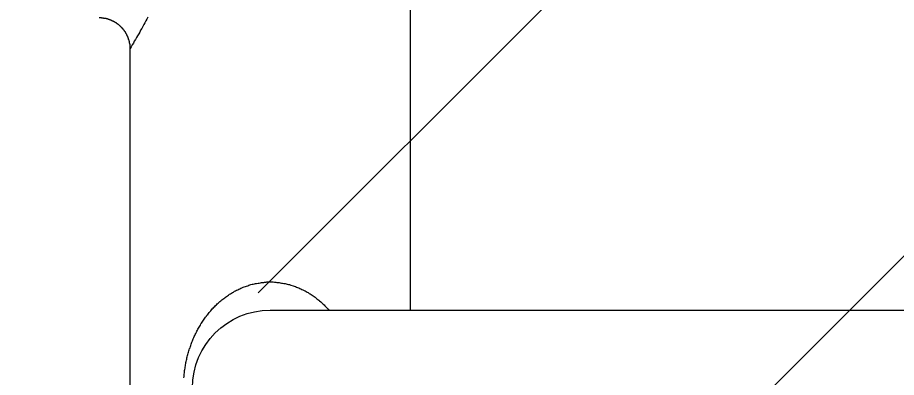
# Model space of a CAD drawing. Header units: millimetres. Extents: x -343543 to 400519, y -115663 to 104219.
# Drawn here: x -258534 to -258404.4, y 9461.8 to 9514.9 of the extents above; entities that cross this region are included whole.
import ezdxf

# ---------------------------------------------------------------- set-up
doc = ezdxf.new("R2010")
doc.units = ezdxf.units.MM
doc.layers.get('0').update_dxf_attribs({"color": 231, "lineweight": 0})
doc.layers.get('DefPoints').update_dxf_attribs({"color": 191})
for name, color, linetype, lineweight in [('A-PATT', 252, 'Continuous', 9), ('A-SYMBOLS', 10, 'Continuous', 13), ('SME-E-LTG-DIM', 55, 'Continuous', 18), ('XREF MAT BANG TUONG XAY$0$01.Xref _MB T1$0$A-FURN', 8, 'Continuous', 5), ('XREF MAT BANG TUONG XAY$0$01.Xref _MB T1$0$A-TEXT', 8, 'Continuous', 25)]:
    doc.layers.add(name, color=color, linetype=linetype, lineweight=lineweight)
doc.styles.add('SM-DIMTEXT', font='SME.shx', dxfattribs={"width": 0.7})
doc.dimstyles.new('SDIM-100', dxfattribs={"dimscale": 100, "dimtxt": 2, "dimasz": 0.6, "dimexe": 0.6, "dimexo": 0.2, "dimgap": 0.5, "dimtad": 1, "dimdec": 0, "dimzin": 12, "dimtxsty": 'SM-DIMTEXT', "dimblk": 'ARCHTICK', "dimblk1": 'ARCHTICK', "dimblk2": 'ARCHTICK', "dimcen": 0.12, "dimdle": 0.6, "dimclrd": 7, "dimclre": 8, "dimadec": 0, "dimazin": 3, "dimtfac": 2, "dimtix": 1, "dimtmove": 1, "dimatfit": 3, "dimfxl": 1, "dimtzin": 0, "dimarcsym": 1})

# ---------------------------------------------------------------- blocks, each defined once
blk = doc.blocks.new('*U200')
at = {"color": 8}
blk.add_line((-49.74, -55.69), (49.74, -55.69), dxfattribs=at)
for points in [[(-53.79, -51.24), (-53.79, -51.51), (-53.76, -51.57), (-53.76, -51.86), (-53.74, -51.87), (-53.74, -52.01), (-53.71, -52.05), (-53.71, -52.18), (-53.68, -52.22), (-53.68, -52.3), (-53.66, -52.33), (-53.66, -52.41), (-53.62, -52.44), (-53.62, -52.5), (-53.59, -52.52), (-53.59, -52.58), (-53.57, -52.61), (-53.57, -52.66), (-53.54, -52.69), (-53.54, -52.75), (-53.51, -52.77), (-53.51, -52.8), (-53.48, -52.83), (-53.48, -52.87), (-53.46, -52.88), (-53.46, -52.94), (-53.43, -52.96), (-53.43, -52.99), (-53.4, -53.03), (-53.4, -53.06), (-53.37, -53.08), (-53.37, -53.11), (-53.35, -53.13), (-53.35, -53.16), (-53.31, -53.2), (-53.31, -53.25), (-53.29, -53.25), (-53.29, -53.28), (-53.26, -53.31), (-53.26, -53.34), (-53.23, -53.36), (-53.23, -53.39), (-53.21, -53.42), (-53.17, -53.45), (-53.17, -53.47), (-53.15, -53.5), (-53.15, -53.53), (-53.12, -53.56), (-53.09, -53.59), (-53.09, -53.61), (-53.07, -53.64), (-53.07, -53.67), (-53.04, -53.7), (-53.01, -53.72), (-52.98, -53.75), (-52.98, -53.78), (-52.95, -53.81), (-52.92, -53.84), (-52.92, -53.86), (-52.9, -53.89), (-52.87, -53.92), (-52.84, -53.95), (-52.84, -53.97), (-52.81, -54.01), (-52.79, -54.01), (-52.79, -54.04), (-52.76, -54.06), (-52.76, -54.09), (-52.73, -54.09), (-52.7, -54.11), (-52.7, -54.14), (-52.67, -54.18), (-52.64, -54.18), (-52.64, -54.21), (-52.62, -54.23), (-52.59, -54.23), (-52.59, -54.25), (-52.56, -54.29), (-52.53, -54.32), (-52.51, -54.33), (-52.48, -54.37), (-52.45, -54.4), (-52.42, -54.43), (-52.39, -54.46), (-52.37, -54.48), (-52.34, -54.48), (-52.34, -54.51), (-52.31, -54.53), (-52.28, -54.53), (-52.25, -54.57), (-52.25, -54.59), (-52.23, -54.59), (-52.2, -54.62), (-52.17, -54.65), (-52.14, -54.68), (-52.12, -54.68), (-52.09, -54.71), (-52.09, -54.73), (-52.06, -54.73), (-52.03, -54.76), (-52, -54.76), (-52, -54.79), (-51.98, -54.82), (-51.94, -54.82), (-51.92, -54.84), (-51.9, -54.84), (-51.9, -54.87), (-51.86, -54.87), (-51.83, -54.9), (-51.81, -54.93), (-51.78, -54.93), (-51.78, -54.95), (-51.75, -54.95), (-51.72, -54.99), (-51.7, -54.99), (-51.67, -55.02), (-51.64, -55.02), (-51.64, -55.04), (-51.61, -55.04), (-51.58, -55.07), (-51.55, -55.07), (-51.53, -55.09), (-51.5, -55.09), (-51.5, -55.12), (-51.47, -55.12), (-51.44, -55.16), (-51.41, -55.16), (-51.39, -55.18), (-51.33, -55.18), (-51.33, -55.21), (-51.3, -55.21), (-51.27, -55.23), (-51.25, -55.23), (-51.22, -55.26), (-51.16, -55.26), (-51.14, -55.3), (-51.11, -55.3), (-51.11, -55.32), (-51.05, -55.32), (-51.03, -55.34), (-50.97, -55.34), (-50.94, -55.38), (-50.91, -55.38), (-50.88, -55.41), (-50.83, -55.41), (-50.83, -55.42), (-50.74, -55.42), (-50.72, -55.46), (-50.66, -55.46), (-50.63, -55.49), (-50.58, -55.49), (-50.55, -55.51), (-50.46, -55.51), (-50.46, -55.55), (-50.38, -55.55), (-50.36, -55.57), (-50.27, -55.57), (-50.24, -55.6), (-50.13, -55.6), (-50.1, -55.63), (-49.96, -55.63), (-49.93, -55.66), (-49.76, -55.66), (-49.74, -55.69)], [(-53.85, -58.28), (-53.59, -58.15), (-53.31, -58.01), (-53.04, -57.87), (-52.79, -57.73), (-52.51, -57.56), (-52.23, -57.41), (-51.98, -57.25), (-51.7, -57.11), (-51.44, -56.97), (-51.16, -56.8), (-50.91, -56.63), (-50.63, -56.49), (-50.38, -56.33), (-50.1, -56.2), (-49.85, -56.02), (-49.57, -55.85), (-49.32, -55.71)]]:
    blk.add_lwpolyline(points, dxfattribs=at)
blk.add_wipeout([(16.89, -365.71), (22.49, -366.84), (28.02, -368.28), (33.45, -370.04), (38.78, -372.11), (43.98, -374.48), (49.04, -377.14), (53.93, -380.08), (58.65, -383.3), (63.18, -386.79), (67.5, -390.53), (71.6, -394.5), (75.47, -398.71), (79.09, -403.13), (82.45, -407.75), (85.55, -412.55), (88.36, -417.53), (90.89, -422.65), (93.12, -427.91), (95.04, -433.29), (96.65, -438.77), (97.95, -444.34), (98.93, -449.97), (99.59, -455.64), (99.91, -461.35), (99.92, -467.06), (99.6, -472.76), (98.95, -478.44), (97.98, -484.07), (96.69, -489.64), (95.08, -495.12), (93.16, -500.5), (90.94, -505.77), (88.42, -510.89), (85.61, -515.87), (82.53, -520.68), (79.17, -525.3), (75.56, -529.73), (71.69, -533.94), (67.6, -537.92), (63.28, -541.66), (58.76, -545.15), (54.04, -548.38), (49.15, -551.33), (44.1, -554), (38.9, -556.37), (33.58, -558.45), (28.14, -560.21), (22.62, -561.67), (17.02, -562.8), (11.36, -563.61), (5.67, -564.1), (-0.04, -564.27), (-5.75, -564.1), (-11.45, -563.61), (-17.1, -562.8), (-22.7, -561.67), (-28.23, -560.21), (-33.66, -558.45), (-38.98, -556.37), (-44.18, -554), (-49.23, -551.33), (-54.13, -548.38), (-58.84, -545.15), (-63.37, -541.66), (-67.68, -537.92), (-71.78, -533.94), (-75.64, -529.73), (-79.26, -525.3), (-82.61, -520.68), (-85.7, -515.87), (-88.51, -510.89), (-91.02, -505.77), (-93.25, -500.5), (-95.16, -495.12), (-96.77, -489.64), (-98.06, -484.07), (-99.03, -478.44), (-99.68, -472.76), (-100, -467.06), (-100, -461.35), (-99.67, -455.64), (-99.01, -449.97), (-98.04, -444.34), (-96.74, -438.77), (-95.12, -433.29), (-93.2, -427.91), (-90.97, -422.65), (-88.45, -417.53), (-85.63, -412.55), (-82.54, -407.75), (-79.18, -403.13), (-75.56, -398.71), (-71.69, -394.5), (-67.59, -390.53), (-63.27, -386.79), (-58.74, -383.3), (-54.02, -380.08), (-49.12, -377.14), (-44.07, -374.48), (-38.87, -372.11), (-33.54, -370.04), (-28.1, -368.28), (-22.58, -366.84), (-16.97, -365.71), (-11.32, -364.9), (-11.32, -116.92), (-11.32, -76.05), (-11.24, -74.7), (-10.99, -73.36), (-10.59, -72.06), (-10.03, -70.81), (-9.32, -69.65), (-8.48, -68.58), (-7.52, -67.61), (-6.45, -66.77), (-5.28, -66.07), (-4.04, -65.51), (-2.74, -65.11), (-1.4, -64.86), (-0.04, -64.78), (1.32, -64.86), (2.66, -65.11), (3.96, -65.51), (5.2, -66.07), (6.36, -66.77), (7.43, -67.61), (8.4, -68.58), (9.24, -69.65), (9.94, -70.81), (10.5, -72.06), (10.91, -73.36), (11.15, -74.7), (11.23, -76.05), (11.23, -116.92), (11.23, -364.9)], dxfattribs=at)
for p, q in [((-11.32, -76.05), (-11.32, -116.92)), ((-11.32, -116.92), (-11.32, -464.27))]:
    blk.add_line(p, q, dxfattribs=at)
for points in [[(-1.51, -63.51), (-1.68, -63.55), (-1.85, -63.55), (-2.01, -63.58), (-2.21, -63.6), (-2.37, -63.6), (-2.54, -63.63), (-2.71, -63.66), (-2.88, -63.69), (-3.05, -63.71), (-3.21, -63.74), (-3.38, -63.77), (-3.55, -63.81), (-3.72, -63.82), (-3.88, -63.85), (-4.05, -63.91), (-4.22, -63.94), (-4.39, -63.97), (-4.56, -64.02), (-4.72, -64.05), (-4.89, -64.1), (-5.06, -64.16), (-5.22, -64.2), (-5.4, -64.24), (-5.56, -64.3), (-5.73, -64.36), (-5.87, -64.42), (-6.04, -64.47), (-6.2, -64.53), (-6.38, -64.58), (-6.54, -64.64), (-6.68, -64.69), (-6.85, -64.78), (-7.02, -64.83), (-7.16, -64.89), (-7.33, -64.97), (-7.49, -65.03), (-7.63, -65.11), (-7.8, -65.18), (-7.94, -65.26), (-8.11, -65.34), (-8.25, -65.42), (-8.41, -65.5), (-8.55, -65.56), (-8.69, -65.65), (-8.87, -65.76), (-9.01, -65.84), (-9.14, -65.93), (-9.31, -66.01), (-9.45, -66.09), (-9.59, -66.2), (-9.73, -66.28), (-9.87, -66.38), (-10.01, -66.48), (-10.15, -66.57), (-10.28, -66.67), (-10.43, -66.79), (-10.57, -66.87), (-10.71, -66.99), (-10.85, -67.1), (-10.99, -67.21), (-11.1, -67.32), (-11.24, -67.43), (-11.35, -67.55), (-11.49, -67.65), (-11.63, -67.77), (-11.74, -67.89), (-11.86, -68.02), (-12, -68.14), (-12.11, -68.24), (-12.22, -68.38), (-12.33, -68.5), (-12.47, -68.65), (-12.58, -68.77), (-12.69, -68.9), (-12.8, -69.02), (-12.89, -69.17), (-13, -69.31), (-13.11, -69.45), (-13.22, -69.59), (-13.31, -69.73), (-13.42, -69.87), (-13.5, -70), (-13.62, -70.15), (-13.7, -70.29), (-13.78, -70.43), (-13.87, -70.6), (-13.95, -70.73), (-14.07, -70.88), (-14.12, -71.04), (-14.2, -71.18), (-14.28, -71.35), (-14.37, -71.49), (-14.43, -71.66), (-14.51, -71.81), (-14.57, -71.96), (-14.65, -72.14), (-14.7, -72.28), (-14.76, -72.45), (-14.82, -72.61), (-14.87, -72.79), (-14.93, -72.94), (-14.98, -73.11), (-15.02, -73.26), (-15.07, -73.43), (-15.1, -73.59), (-15.16, -73.76), (-15.18, -73.93), (-15.21, -74.09), (-15.24, -74.29), (-15.26, -74.45), (-15.29, -74.63), (-15.32, -74.8), (-15.35, -74.96), (-15.35, -75.14), (-15.38, -75.22), (-15.38, -75.46), (-15.41, -75.55), (-15.41, -76.51), (-15.38, -76.7), (-15.38, -76.87), (-15.35, -77.03), (-15.35, -77.2), (-15.32, -77.37), (-15.29, -77.53), (-15.26, -77.71), (-15.24, -77.87), (-15.21, -78.04), (-15.18, -78.21), (-15.12, -78.38), (-15.1, -78.54), (-15.04, -78.72), (-15.02, -78.88), (-14.96, -79.05), (-14.85, -79.38), (-14.79, -79.55), (-14.74, -79.72), (-14.68, -79.86), (-14.62, -80.03), (-14.57, -80.2), (-14.48, -80.34), (-14.43, -80.5), (-14.34, -80.64), (-14.26, -80.81), (-14.18, -80.98), (-14.12, -81.12), (-14.04, -81.26), (-13.95, -81.43), (-13.87, -81.56), (-13.76, -81.7), (-13.67, -81.85), (-13.59, -82.01), (-13.48, -82.16), (-13.39, -82.29), (-13.28, -82.44), (-13.2, -82.58), (-13.09, -82.71), (-12.97, -82.85), (-12.86, -82.96), (-12.78, -83.1), (-12.66, -83.24), (-12.55, -83.39), (-12.44, -83.5), (-12.3, -83.64), (-12.19, -83.75), (-12.08, -83.89), (-11.96, -84), (-11.82, -84.12), (-11.71, -84.25), (-11.57, -84.36), (-11.46, -84.47), (-11.33, -84.59), (-11.32, -84.6)], [(-11.32, -96.42), (-85.89, -96.42)]]:
    blk.add_lwpolyline(points, dxfattribs=at)
blk.add_arc((-0.04, -76.05), 11.28, 0, 180, dxfattribs=at)
blk = doc.blocks.new('XREF MAT BANG TUONG XAY$0$01.Xref _MB T1$0$Phong tam')
at = {"layer": 'XREF MAT BANG TUONG XAY$0$01.Xref _MB T1$0$A-FURN', "color": 8, "xscale": -1.016000000000006, "yscale": 1.016000000000006, "zscale": 1.016000000000006, "rotation": 90}
blk.add_blockref('*U200', (-4325, 6460.21), dxfattribs=at)
blk = doc.blocks.new('01.Xref _MB T1')
at = {"layer": 'XREF MAT BANG TUONG XAY$0$01.Xref _MB T1$0$A-TEXT', "color": 8}
blk.add_blockref('XREF MAT BANG TUONG XAY$0$01.Xref _MB T1$0$Phong tam', (8605.00011, 2999.99999), dxfattribs=at)
blk = doc.blocks.new('_ArchTick')
at = {"color": 0, "linetype": 'ByBlock', "const_width": 0.15}
blk.add_lwpolyline([(-0.5, -0.5), (0.5, 0.5)], dxfattribs=at)
blk = doc.blocks.new('*D987')
at = {"layer": 'DefPoints', "color": 0, "transparency": 16777216}
for p in [(-258319.04, 9649.77), (-258694.03, 9470), (-258319.04, 9470)]:
    blk.add_point(p, dxfattribs=at)
at = {"layer": 'SME-E-LTG-DIM', "color": 8, "lineweight": -2, "transparency": 16777216}
for p, q in [((-258694.03, 9490), (-258694.03, 9709.77)), ((-258319.04, 9490), (-258319.04, 9709.77))]:
    blk.add_line(p, q, dxfattribs=at)
at = {"layer": 'SME-E-LTG-DIM', "color": 7, "lineweight": -2, "transparency": 16777216}
blk.add_line((-258754.03, 9649.77), (-258259.04, 9649.77), dxfattribs=at)
at = {"layer": 'SME-E-LTG-DIM', "color": 7, "lineweight": -2, "transparency": 16777216, "xscale": 60, "yscale": 60, "zscale": 60, "rotation": 180}
blk.add_blockref('_ArchTick', (-258694.03, 9649.77), dxfattribs=at)
at = {"layer": 'SME-E-LTG-DIM', "color": 7, "lineweight": -2, "transparency": 16777216, "xscale": 60, "yscale": 60, "zscale": 60}
blk.add_blockref('_ArchTick', (-258319.04, 9649.77), dxfattribs=at)
at = {"layer": 'SME-E-LTG-DIM', "color": 0, "transparency": 16777216, "insert": (-258506.53, 9774.77), "char_height": 150, "attachment_point": 5, "style": 'SM-DIMTEXT'}
blk.add_mtext('375', dxfattribs=at)

msp = doc.modelspace()

# ---------------------------------------------------------------- block references
at = {"layer": 'A-SYMBOLS'}
msp.add_blockref('01.Xref _MB T1', (-262854.02, 0), dxfattribs=at)

# ---------------------------------------------------------------- next in the draw order: hatches: boundary and pattern name
at = {"layer": 'A-PATT'}
h = msp.add_hatch(dxfattribs=at)
h.set_pattern_fill('ANSI33', color=256, scale=20, double=1)
h.set_pattern_definition([(45, (-262854.02, -1e-05), (-89.8026, 89.8026), []), (45, (-262764.22, -1e-05), (-89.8026, 89.8026), [63.5, -31.75])])
h.paths.add_polyline_path([(-258669.04, 9965), (-254484.03, 9965), (-254484.03, 8980), (-255679.02, 8980), (-255679.02, 8835), (-254484.02, 8835), (-254484.02, 7855), (-255679.02, 7855), (-255679.02, 7710), (-254484.02, 7710), (-254484.02, 6730), (-255679.02, 6730), (-255679.02, 6585), (-254484.02, 6585), (-254484.02, 5605), (-255679.02, 5605), (-255679.02, 5460), (-254484.02, 5460), (-254484.02, 4480), (-256034.02, 4480), (-256034.02, 4135), (-255889.02, 4135), (-255889.02, 4335), (-254484.02, 4335), (-254484.02, 3235), (-255889.02, 3235), (-255889.02, 3435), (-256034.03, 3435), (-256034.03, 3235), (-257124.02, 3235), (-257124.02, 3435), (-257269.02, 3435), (-257269.02, 3235), (-258579.04, 3235), (-258579.04, 3425), (-258669.04, 3425), (-258669.04, 4335), (-257269.02, 4335), (-257269.02, 4135), (-257124.02, 4135), (-257124.02, 4480), (-258669.04, 4480)])

# ---------------------------------------------------------------- next in the draw order: dimensions: what is measured, and where the dimension line sits
at = {"layer": 'SME-E-LTG-DIM'}
dim = msp.add_linear_dim(base=(-258319.04, 9649.77), p1=(-258694.03, 9470), p2=(-258319.04, 9470), dimstyle='SDIM-100', override={"dimtxt": 1.5, "dimtfill": 0}, dxfattribs=at)
dim.commit()
dim.dimension.update_dxf_attribs({"geometry": '*D987', "text_midpoint": (-258506.53, 9774.77)})

doc.saveas('drawing.dxf')
